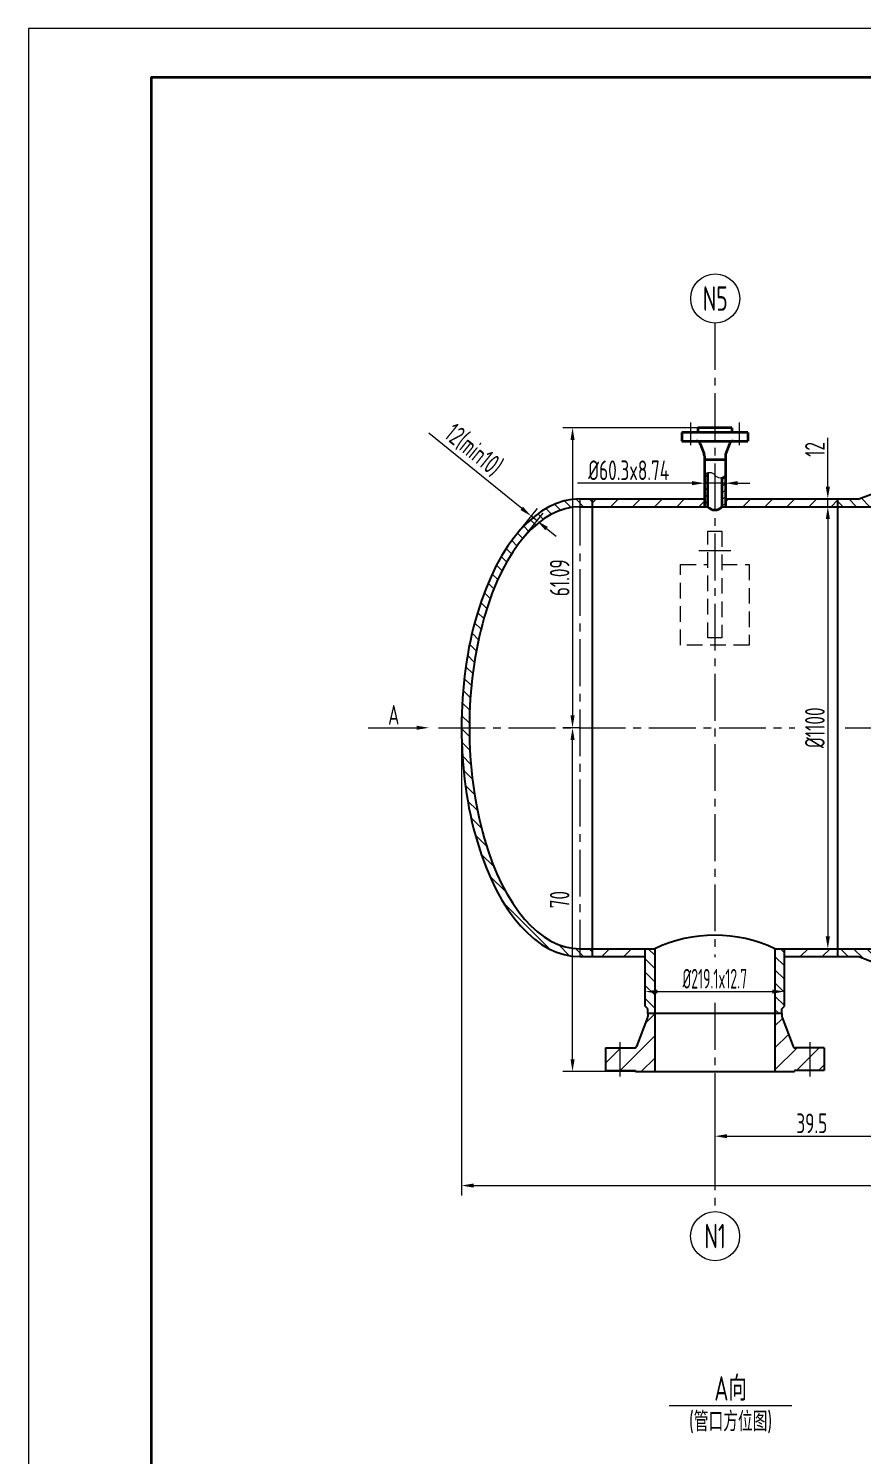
# Model space of a CAD drawing. Header units: millimetres. Extents: x 5765 to 6606, y -201 to 393.
# Drawn here: x 5765 to 5934.9, y 102.9 to 393.4 of the extents above; entities that cross this region are included whole.
import ezdxf
from ezdxf.enums import TextEntityAlignment as Align

# ---------------------------------------------------------------- set-up
doc = ezdxf.new("R2010")
doc.units = ezdxf.units.MM
doc.linetypes.add('CENTER2', pattern=[28.575, 19.05, -3.175, 3.175, -3.175])
doc.linetypes.add('DASHED2', pattern=[9.525, 6.35, -3.175])
for name, color, linetype, lineweight in [('1粗实线', 7, 'Continuous', 35), ('2细实线', 3, 'Continuous', 13), ('3中心线', 1, 'CENTER2', 13), ('4虚线', 4, 'DASHED2', 13), ('6剖面线', 6, 'Continuous', 13), ('7文本', 2, 'Continuous', 13), ('8标注', 3, 'Continuous', 13), ('9图表', 4, 'Continuous', 13)]:
    doc.layers.add(name, color=color, linetype=linetype, lineweight=lineweight)
doc.styles.add('lanpec', font='bpec_e.shx', dxfattribs={"width": 0.75, "bigfont": 'hztxt.shx'})
doc.styles.add('lanpec-dim', font='bpec_e.shx', dxfattribs={"width": 0.75})
doc.dimstyles.new('lanpec', dxfattribs={"dimtxt": 4, "dimasz": 2.5, "dimexe": 2, "dimexo": 0, "dimtad": 1, "dimdsep": 46, "dimtxsty": 'lanpec-dim', "dimcen": 2.5, "dimclrd": 256, "dimclre": 256, "dimclrt": 256, "dimazin": 0, "dimtfac": 1, "dimtmove": 0, "dimatfit": 3, "dimfxl": 1, "dimlwd": -1, "dimlwe": -1, "dimarcsym": 0})
doc.dimstyles.new('lanpec$0', dxfattribs={"dimscale": 10, "dimtxt": 4, "dimasz": 2.5, "dimexe": 2, "dimexo": 0, "dimtad": 1, "dimdec": 1, "dimdsep": 46, "dimtxsty": 'lanpec-dim', "dimcen": 0.09, "dimclrd": 256, "dimclre": 256, "dimclrt": 256, "dimadec": 1, "dimazin": 0, "dimtfac": 0.707, "dimtdec": 1, "dimtmove": 0, "dimatfit": 3, "dimfxl": 1, "dimarcsym": 0})
pattern_1 = [(135, (6011.9317, 1237.1623), (-1.3470384, -1.3470384), [])]
pattern_2 = [(45, (6011.9317, 1237.1623), (-2.245064, 2.245064), [])]

# ---------------------------------------------------------------- blocks, each defined once
blk = doc.blocks.new('A1')
at = {"layer": '1粗实线'}
blk.add_lwpolyline([(-816, 10), (-10, 10), (-10, 584), (-816, 584)], close=True, dxfattribs=at)
at = {"layer": '9图表'}
blk.add_lwpolyline([(-841, 0), (0, 0), (0, 594), (-841, 594)], close=True, dxfattribs=at)
blk = doc.blocks.new('*D60')
at = {"layer": '8标注', "transparency": 16777216}
for p, q in [((5927.81, 296.08), (5929.81, 296.08)), ((5927.81, 293.58), (5927.81, 208.58)), ((5927.81, 206.08), (5929.81, 206.08))]:
    blk.add_line(p, q, dxfattribs=at)
for points in [[(5927.39, 293.58), (5928.23, 293.58), (5927.81, 296.08)], [(5927.39, 208.58), (5928.23, 208.58), (5927.81, 206.08)]]:
    blk.add_solid(points, dxfattribs=at)
at = {"layer": 'Defpoints', "color": 0, "transparency": 16777216}
for p in [(5927.81, 296.08), (5927.81, 206.08), (5927.81, 206.08)]:
    blk.add_point(p, dxfattribs=at)
at = {"layer": '8标注', "transparency": 16777216, "insert": (5925.18, 251.08), "char_height": 4, "attachment_point": 5, "rotation": 90, "style": 'lanpec-dim'}
blk.add_mtext('%%C1100', dxfattribs=at)
blk = doc.blocks.new('*D61')
at = {"layer": '8标注', "transparency": 16777216}
for p, q in [((5927.81, 300.18), (5927.81, 310.1)), ((5931.24, 297.68), (5925.81, 297.68)), ((5927.81, 296.08), (5927.81, 297.68)), ((5931.24, 296.08), (5925.81, 296.08)), ((5927.81, 293.58), (5927.81, 291.08))]:
    blk.add_line(p, q, dxfattribs=at)
for points in [[(5927.39, 300.18), (5928.23, 300.18), (5927.81, 297.68)], [(5927.39, 293.58), (5928.23, 293.58), (5927.81, 296.08)]]:
    blk.add_solid(points, dxfattribs=at)
at = {"layer": 'Defpoints', "color": 0, "transparency": 16777216}
for p in [(5927.81, 297.68), (5931.24, 297.68), (5931.24, 296.08)]:
    blk.add_point(p, dxfattribs=at)
at = {"layer": '8标注', "transparency": 16777216, "insert": (5925.18, 307.75), "char_height": 4, "attachment_point": 5, "rotation": 90, "style": 'lanpec-dim'}
blk.add_mtext('12', dxfattribs=at)
blk = doc.blocks.new('*D62')
at = {"layer": '8标注', "transparency": 16777216}
for p, q in [((5865.48, 295.74), (5846.56, 311.07)), ((5864.34, 290.36), (5868.68, 295.72)), ((5865.52, 289.41), (5869.85, 294.76)), ((5868.59, 293.21), (5867.42, 294.16)), ((5870.54, 291.63), (5872.48, 290.06))]:
    blk.add_line(p, q, dxfattribs=at)
for points in [[(5865.74, 296.06), (5865.21, 295.41), (5867.42, 294.16)], [(5870.8, 291.96), (5870.27, 291.31), (5868.59, 293.21)]]:
    blk.add_solid(points, dxfattribs=at)
at = {"layer": 'Defpoints', "color": 0, "transparency": 16777216}
for p in [(5867.42, 294.16), (5864.34, 290.36), (5865.52, 289.41)]:
    blk.add_point(p, dxfattribs=at)
at = {"layer": '8标注', "transparency": 16777216, "insert": (5855.62, 307.58), "char_height": 4, "attachment_point": 5, "rotation": 320.9752, "style": 'lanpec-dim'}
blk.add_mtext('12(min10)', dxfattribs=at)
blk = doc.blocks.new('*D45')
at = {"layer": '8标注', "transparency": 16777216}
for p, q in [((5890.62, 197.36), (5890.62, 199.36)), ((5918.99, 195.97), (5918.99, 199.36)), ((5893.12, 197.36), (5916.49, 197.36))]:
    blk.add_line(p, q, dxfattribs=at)
for points in [[(5893.12, 197.77), (5893.12, 196.94), (5890.62, 197.36)], [(5916.49, 197.77), (5916.49, 196.94), (5918.99, 197.36)]]:
    blk.add_solid(points, dxfattribs=at)
at = {"layer": 'Defpoints', "color": 0, "transparency": 16777216}
for p in [(5890.62, 197.36), (5918.99, 197.36), (5918.99, 195.97)]:
    blk.add_point(p, dxfattribs=at)
at = {"layer": '8标注', "transparency": 16777216, "insert": (5904.8, 199.98), "char_height": 4, "attachment_point": 5, "style": 'lanpec-dim'}
blk.add_mtext('{\\W0.6;%%C219.1x12.7}', dxfattribs=at)
blk = doc.blocks.new('*D46')
at = {"layer": '8标注', "transparency": 16777216}
for p, q in [((5906.94, 300.87), (5906.94, 302.87)), ((5900.17, 300.87), (5876.86, 300.87)), ((5902.67, 301.93), (5902.67, 298.87)), ((5906.94, 300.87), (5902.67, 300.87)), ((5909.44, 300.87), (5911.94, 300.87))]:
    blk.add_line(p, q, dxfattribs=at)
for points in [[(5900.17, 301.29), (5900.17, 300.46), (5902.67, 300.87)], [(5909.44, 301.29), (5909.44, 300.46), (5906.94, 300.87)]]:
    blk.add_solid(points, dxfattribs=at)
at = {"layer": 'Defpoints', "color": 0, "transparency": 16777216}
for p in [(5902.67, 301.93), (5906.94, 300.87), (5906.94, 300.87)]:
    blk.add_point(p, dxfattribs=at)
at = {"layer": '8标注', "transparency": 16777216, "insert": (5887.26, 303.5), "char_height": 4, "attachment_point": 5, "style": 'lanpec-dim'}
blk.add_mtext('%%C60.3x8.74', dxfattribs=at)
blk = doc.blocks.new('管口号')
at = {"layer": '2细实线'}
blk.add_circle((0, 5), 5, dxfattribs=at)
at = {"layer": '7文本', "style": 'lanpec', "width": 0.75}
blk.add_attdef('N', text='', height=5, dxfattribs=at).set_placement((0, 5), align=Align.MIDDLE_CENTER)
blk = doc.blocks.new('*D64')
at = {"layer": '8标注', "transparency": 16777216}
for p, q in [((5944.3, 196.33), (5944.3, 165.92)), ((5904.8, 174), (5904.8, 165.92)), ((5907.3, 167.92), (5941.8, 167.92))]:
    blk.add_line(p, q, dxfattribs=at)
for points in [[(5907.3, 168.34), (5907.3, 167.5), (5904.8, 167.92)], [(5941.8, 168.34), (5941.8, 167.5), (5944.3, 167.92)]]:
    blk.add_solid(points, dxfattribs=at)
at = {"layer": 'Defpoints', "color": 0, "transparency": 16777216}
for p in [(5944.3, 196.33), (5904.8, 174), (5944.3, 167.92)]:
    blk.add_point(p, dxfattribs=at)
at = {"layer": '8标注', "transparency": 16777216, "insert": (5924.55, 170.54), "char_height": 4, "attachment_point": 5, "style": 'lanpec-dim'}
blk.add_mtext('39.5', dxfattribs=at)
blk = doc.blocks.new('*D65')
at = {"layer": '8标注', "transparency": 16777216}
for p, q in [((5853.2, 251.08), (5853.2, 155.87)), ((6358.29, 251.08), (6358.29, 155.87)), ((5855.7, 157.87), (6355.79, 157.87))]:
    blk.add_line(p, q, dxfattribs=at)
for points in [[(5855.7, 158.29), (5855.7, 157.45), (5853.2, 157.87)], [(6355.79, 158.29), (6355.79, 157.45), (6358.29, 157.87)]]:
    blk.add_solid(points, dxfattribs=at)
at = {"layer": 'Defpoints', "color": 0, "transparency": 16777216}
for p in [(5853.2, 251.08), (6358.29, 251.08), (6358.29, 157.87)]:
    blk.add_point(p, dxfattribs=at)
at = {"layer": '8标注', "transparency": 16777216, "insert": (6105.75, 160.49), "char_height": 4, "attachment_point": 5, "style": 'lanpec-dim'}
blk.add_mtext('505.09', dxfattribs=at)
blk = doc.blocks.new('*D52')
at = {"layer": '8标注', "transparency": 16777216}
for p, q in [((5877.3, 251.08), (5873.82, 251.08)), ((5875.82, 183.58), (5875.82, 248.58)), ((5888.61, 181.08), (5873.82, 181.08))]:
    blk.add_line(p, q, dxfattribs=at)
for points in [[(5875.4, 248.58), (5876.24, 248.58), (5875.82, 251.08)], [(5875.4, 183.58), (5876.24, 183.58), (5875.82, 181.08)]]:
    blk.add_solid(points, dxfattribs=at)
at = {"layer": 'Defpoints', "color": 0, "transparency": 16777216}
for p in [(5875.82, 251.08), (5877.3, 251.08), (5888.61, 181.08)]:
    blk.add_point(p, dxfattribs=at)
at = {"layer": '8标注', "transparency": 16777216, "insert": (5873.2, 216.08), "char_height": 4, "attachment_point": 5, "rotation": 90, "style": 'lanpec-dim'}
blk.add_mtext('70', dxfattribs=at)
blk = doc.blocks.new('*D53')
at = {"layer": '8标注', "transparency": 16777216}
for p, q in [((5901.37, 312.17), (5873.82, 312.17)), ((5875.82, 309.67), (5875.82, 253.58)), ((5877.3, 251.08), (5873.82, 251.08))]:
    blk.add_line(p, q, dxfattribs=at)
for points in [[(5875.4, 309.67), (5876.24, 309.67), (5875.82, 312.17)], [(5875.4, 253.58), (5876.24, 253.58), (5875.82, 251.08)]]:
    blk.add_solid(points, dxfattribs=at)
at = {"layer": 'Defpoints', "color": 0, "transparency": 16777216}
for p in [(5901.37, 312.17), (5875.82, 251.08), (5877.3, 251.08)]:
    blk.add_point(p, dxfattribs=at)
at = {"layer": '8标注', "transparency": 16777216, "insert": (5873.2, 281.62), "char_height": 4, "attachment_point": 5, "rotation": 90, "style": 'lanpec-dim'}
blk.add_mtext('61.09', dxfattribs=at)
blk = doc.blocks.new('*U66')
at = {"layer": '2细实线'}
blk.add_line((-12.5, 0), (12.5, 0), dxfattribs=at)
at = {"layer": '7文本', "style": 'lanpec', "width": 0.75}
for tag, height, p in [('节点图名称', 5, (0, 3.5)), ('比例', 4, (0, -3.25))]:
    blk.add_attdef(tag, text='', height=height, dxfattribs=at).set_placement(p, align=Align.MIDDLE_CENTER)

msp = doc.modelspace()

# ---------------------------------------------------------------- hatches: boundary and pattern name
at = {"layer": '6剖面线'}
h = msp.add_hatch(dxfattribs=at)
h.set_pattern_fill('ANSI31', color=256, scale=0.6, angle=90, style=0)
h.set_pattern_definition([(135, (-65366.0116, -31479.6335), (-1.34703842, -1.34703842), [])])
h.paths.add_polyline_path([(5944.303, 303.079), (5944.303, 305.829), (5938.303, 305.829), (5938.303, 303.079)])
h.paths.add_polyline_path([(5938.303, 303.079), (5938.303, 299.279), (5934.103, 297.679), (5929.803, 297.679), (5929.803, 296.079), (5944.303, 296.079), (5944.303, 300.479), (5945.303, 300.479), (5945.303, 300.829), (5944.303, 301.829), (5944.303, 303.079)])
h = msp.add_hatch(dxfattribs=at)
h.set_pattern_fill('ANSI31', color=256, scale=0.3, style=0)
h.set_pattern_definition([(45, (4366.51915, 1236.3113), (-0.6735192, 0.6735192), [])])
h.paths.add_polyline_path([(5903.387, 303.019, 0.1674325), (5902.667, 302.531), (5902.667, 296.079), (5903.387, 296.079)])
h.paths.add_polyline_path([(5906.939, 302.531, -0.1674325), (5906.219, 302.043), (5906.219, 296.079), (5906.939, 296.079)])
h = msp.add_hatch(dxfattribs=at)
h.set_pattern_fill('ANSI31', color=256, scale=0.6, angle=90, style=0)
h.set_pattern_definition(pattern_1)
edge = h.paths.add_edge_path()
edge.add_ellipse((5877.303, 251.079), major_axis=(0, 45), ratio=0.5, start_angle=0, end_angle=90, ccw=False)
edge.add_line((5877.303, 296.079), (5877.303, 297.679))
edge.add_ellipse((5877.303, 251.079), major_axis=(0, 46.6), ratio=0.5171674, start_angle=0, end_angle=90)
edge.add_line((5853.203, 251.079), (5854.803, 251.079))
h.paths.add_polyline_path([(5879.803, 296.079), (5879.803, 297.679), (5877.303, 297.679), (5877.303, 296.079)])
edge = h.paths.add_edge_path()
edge.add_ellipse((5877.303, 251.079), major_axis=(0, 45), ratio=0.5, start_angle=90, end_angle=180, ccw=False)
edge.add_line((5854.803, 251.079), (5853.203, 251.079))
edge.add_ellipse((5877.303, 251.079), major_axis=(0, 46.6), ratio=0.5171674, start_angle=90, end_angle=180)
edge.add_line((5877.303, 204.479), (5877.303, 206.079))
h.paths.add_polyline_path([(5877.303, 206.079), (5877.303, 204.479), (5879.803, 204.479), (5879.803, 206.079)])
h = msp.add_hatch(dxfattribs=at)
h.set_pattern_fill('ANSI31', color=256, style=0)
h.set_pattern_definition(pattern_2)
h.paths.add_polyline_path([(5879.803, 297.679), (5879.803, 296.079), (5902.667, 296.079), (5902.667, 297.679)])
h.paths.add_polyline_path([(5929.803, 296.079), (5929.803, 297.679), (5906.939, 297.679), (5906.939, 296.079)])
h = msp.add_hatch(dxfattribs=at)
h.set_pattern_fill('ANSI31', color=256, style=0)
h.set_pattern_definition(pattern_2)
h.paths.add_polyline_path([(5890.619, 204.479), (5890.619, 206.079), (5879.803, 206.079), (5879.803, 204.479)])
h.paths.add_polyline_path([(5918.987, 206.079), (5918.987, 204.479), (5929.803, 204.479), (5929.803, 206.079)])
h = msp.add_hatch(dxfattribs=at)
h.set_pattern_fill('ANSI31', color=256, scale=0.6, angle=90, style=0)
h.set_pattern_definition([(135, (6701.5307, -1590.2467), (-1.3470384, -1.3470384), [])])
h.paths.add_polyline_path([(5890.619, 194.374), (5891.153, 193.84), (5891.153, 192.879), (5892.553, 192.879), (5892.553, 206.079), (5890.619, 206.079)])
h.paths.add_polyline_path([(5918.987, 206.079), (5917.053, 206.079), (5917.053, 192.879), (5918.453, 192.879), (5918.453, 193.84), (5918.987, 194.374)])
h = msp.add_hatch(dxfattribs=at)
h.set_pattern_fill('ANSI31', color=256, scale=0.6, angle=90, style=0)
h.set_pattern_definition(pattern_1)
h.paths.add_polyline_path([(5929.803, 206.079), (5929.803, 204.479), (5934.103, 204.479), (5938.303, 202.879), (5938.303, 199.079), (5944.303, 199.079), (5944.303, 200.329), (5945.303, 201.329), (5945.303, 201.679), (5944.303, 201.679), (5944.303, 206.079)])
h.paths.add_polyline_path([(5938.303, 199.079), (5938.303, 196.329), (5944.303, 196.329), (5944.303, 199.079)])
h = msp.add_hatch(dxfattribs=at)
h.set_pattern_fill('ANSI31', color=256, style=0)
h.set_pattern_definition(pattern_2)
h.paths.add_polyline_path([(5924.173, 185.889), (5922.673, 185.889), (5922.673, 181.279), (5924.173, 181.279)])
h.paths.add_polyline_path([(5925.673, 185.889), (5924.173, 185.889), (5924.173, 181.279), (5925.673, 181.279)])
h.paths.add_polyline_path([(5922.673, 181.279), (5920.993, 181.279), (5920.993, 181.079), (5917.053, 181.079), (5917.053, 192.879), (5918.453, 192.879), (5918.453, 192.271, 0.09138), (5918.486, 192.093), (5920.73, 186.211, 0.3110597), (5921.197, 185.889), (5922.673, 185.889)])
h.paths.add_polyline_path([(5927.053, 181.279), (5925.673, 181.279), (5925.673, 185.889), (5927.053, 185.889)])
h.paths.add_polyline_path([(5892.553, 181.079), (5888.613, 181.079), (5888.613, 181.279), (5885.433, 181.279), (5885.433, 185.889), (5888.408, 185.889, 0.3110597), (5888.876, 186.211), (5891.12, 192.093, 0.09138), (5891.153, 192.271), (5891.153, 192.879), (5892.553, 192.879)])
h.paths.add_polyline_path([(5885.433, 181.279), (5882.553, 181.279), (5882.553, 185.889), (5885.433, 185.889)])

# ---------------------------------------------------------------- linework, layer by layer
for p, q in [((5934.103, 297.679), (5938.303, 299.279)), ((5877.303, 297.679), (5879.803, 297.679)), ((5879.803, 297.679), (5879.803, 251.079)), ((5879.803, 297.679), (5902.667, 297.679)), ((5906.939, 297.679), (5929.803, 297.679)), ((5929.803, 297.679), (5929.803, 251.079)), ((5929.803, 297.679), (5934.103, 297.679)), ((5877.303, 296.079), (5879.803, 296.079)), ((5879.803, 296.079), (5903.387, 296.079)), ((5906.219, 296.079), (5929.803, 296.079)), ((5929.803, 296.079), (5944.303, 296.079)), ((5879.803, 251.079), (5879.803, 204.479)), ((5929.803, 251.079), (5929.803, 204.479)), ((5877.303, 206.079), (5879.803, 206.079)), ((5877.303, 204.479), (5879.803, 204.479)), ((5879.803, 206.079), (5892.553, 206.079)), ((5879.803, 204.479), (5890.619, 204.479)), ((5890.619, 194.374), (5890.619, 206.079)), ((5892.553, 206.079), (5892.553, 181.079)), ((5917.053, 206.079), (5929.803, 206.079)), ((5917.053, 206.079), (5917.053, 181.079)), ((5918.987, 194.374), (5918.987, 206.079)), ((5918.987, 204.479), (5929.803, 204.479)), ((5929.803, 206.079), (5944.303, 206.079)), ((5929.803, 204.479), (5934.103, 204.479)), ((5934.103, 204.479), (5938.303, 202.879)), ((5891.12, 192.093), (5888.876, 186.211)), ((5891.153, 193.84), (5890.619, 194.374)), ((5891.153, 192.879), (5891.153, 193.84)), ((5918.453, 192.879), (5891.153, 192.879)), ((5891.153, 192.879), (5891.153, 192.271)), ((5918.453, 193.84), (5918.987, 194.374)), ((5918.453, 192.879), (5918.453, 193.84)), ((5918.453, 192.879), (5918.453, 192.271)), ((5918.486, 192.093), (5920.73, 186.211)), ((5882.553, 185.889), (5882.553, 181.279)), ((5882.553, 185.889), (5888.408, 185.889)), ((5927.053, 185.889), (5921.197, 185.889)), ((5927.053, 185.889), (5927.053, 181.279)), ((5882.553, 181.279), (5888.613, 181.279)), ((5888.613, 181.279), (5888.613, 181.079)), ((5888.613, 181.079), (5920.993, 181.079)), ((5927.053, 181.279), (5920.993, 181.279)), ((5920.993, 181.279), (5920.993, 181.079))]:
    msp.add_line(p, q)
for centre, radius, start, end in [((5904.803, 180.378), 28.471, 64.51564, 115.48436), ((5890.653, 192.271), 0.5, 339.11524, 0), ((5918.953, 192.271), 0.5, 180, 200.88476), ((5888.408, 186.389), 0.5, 270, 339.11524), ((5921.197, 186.389), 0.5, 200.88476, 270)]:
    msp.add_arc(centre, radius, start, end)
for major_axis, ratio in [((0, 46.6), 0.5171674), ((0, 45), 0.5)]:
    msp.add_ellipse((5877.303, 251.079), major_axis=major_axis, ratio=ratio, start_param=0, end_param=3.1415927)
at = {"layer": '1粗实线', "ltscale": 0.5}
for p, q in [((5911.523, 311.225), (5898.083, 311.225)), ((5898.083, 311.225), (5898.083, 309.433)), ((5908.235, 312.165), (5901.371, 312.165)), ((5901.371, 312.165), (5901.371, 311.225)), ((5908.235, 312.165), (5908.235, 311.225)), ((5911.523, 311.225), (5911.523, 309.433)), ((5898.083, 309.433), (5911.523, 309.433)), ((5901.834, 308.911), (5902.617, 306.792)), ((5907.771, 308.911), (5906.988, 306.792)), ((5902.667, 306.514), (5902.667, 305.665)), ((5902.667, 305.665), (5906.939, 305.665)), ((5902.667, 305.665), (5902.667, 296.079)), ((5906.939, 306.514), (5906.939, 305.665)), ((5906.939, 305.665), (5906.939, 296.079)), ((5903.387, 296.079), (5903.387, 303.019)), ((5906.219, 302.043), (5906.219, 296.079))]:
    msp.add_line(p, q, dxfattribs=at)
for centre, radius, start, end in [((5901.084, 308.633), 0.8, 20.28013, 90), ((5908.522, 308.633), 0.8, 90, 159.71987), ((5901.867, 306.514), 0.8, 0, 20.28013), ((5907.739, 306.514), 0.8, 159.71987, 180), ((5904.803, 297.282), 1.858, 220.35736, 319.64264)]:
    msp.add_arc(centre, radius, start, end, dxfattribs=at)
at = {"layer": '2细实线'}
msp.add_lwpolyline([(5902.667, 302.531, -0.5), (5904.803, 302.531, 0.5), (5906.939, 302.531, 0.5)], format="xyb", dxfattribs=at)
at = {"layer": '3中心线', "ltscale": 0.5}
for p, q in [((5904.803, 333.468), (5904.803, 204.394)), ((5899.851, 313.244), (5899.851, 308.633)), ((5909.755, 313.244), (5909.755, 308.633)), ((5877.303, 297.679), (5877.303, 204.479)), ((5908.034, 287.084), (5901.572, 287.084)), ((5848.513, 251.079), (5921.106, 251.079)), ((5931.31, 251.079), (6158.531, 251.079)), ((5904.803, 195.055), (5904.803, 152.57)), ((5885.433, 187.079), (5885.433, 180.089)), ((5924.173, 187.079), (5924.173, 180.089))]:
    msp.add_line(p, q, dxfattribs=at)
at = {"layer": '4虚线', "ltscale": 0.5}
for p, q in [((5903.403, 291.084), (5906.203, 291.084)), ((5903.403, 269.362), (5903.403, 291.084)), ((5906.203, 291.084), (5906.203, 269.362)), ((5897.803, 284.287), (5903.403, 284.287)), ((5897.803, 267.897), (5897.803, 284.287)), ((5906.203, 284.287), (5911.803, 284.287)), ((5911.803, 284.287), (5911.803, 267.897)), ((5911.803, 267.897), (5897.803, 267.897)), ((5906.203, 269.362), (5903.403, 269.362))]:
    msp.add_line(p, q, dxfattribs=at)
at = {"layer": '8标注'}
msp.add_line((5834.17, 251.079), (5844.087, 251.079), dxfattribs=at)
msp.add_solid([(5844.087, 251.496), (5844.087, 250.663), (5846.587, 251.079)], dxfattribs=at)

# ---------------------------------------------------------------- block references
msp.add_blockref('*U66', (5908.011, 113.073)).add_auto_attribs({'节点图名称': 'A向', '比例': '(管口方位图)'})
at = {"layer": '2细实线'}
msp.add_blockref('A1', (6606.028, -200.559), dxfattribs=at)
at = {"layer": '8标注'}
for p, values in [((5904.886, 333.468), {'N': 'N5'}), ((5904.854, 142.57), {'N': 'N1'})]:
    msp.add_blockref('管口号', p, dxfattribs=at).add_auto_attribs(values)

# ---------------------------------------------------------------- texts
at = {"layer": '8标注', "insert": (5839.404, 253.704), "char_height": 4, "attachment_point": 5, "style": 'lanpec-dim'}
msp.add_mtext('A', dxfattribs=at)

# ---------------------------------------------------------------- dimensions: what is measured, and where the dimension line sits
at = {"layer": '8标注'}
for base, p1, p2, angle, text, picture, middle, dimtype in [((5867.418, 294.162), (5865.516, 289.41), (5864.339, 290.363), 140.97518, '12(min10)', '*D62', (5853.736, 305.251), 161), ((5927.808, 297.679), (5931.238, 296.079), (5931.238, 297.679), 90, '12', '*D61', (5927.808, 307.749), 160)]:
    dim = msp.add_linear_dim(base=base, p1=p1, p2=p2, angle=angle, text=text, dimstyle='lanpec', dxfattribs=at)
    dim.commit()
    dim.dimension.update_dxf_attribs({"geometry": picture, "text_midpoint": middle, "dimtype": dimtype})
for p1, angle, picture, middle in [((5901.371, 312.165), 270, '*D53', (5873.195, 281.622)), ((5888.613, 181.079), 90, '*D52', (5873.195, 216.079))]:
    dim = msp.add_linear_dim(base=(5875.82, 251.079), p1=p1, p2=(5877.303, 251.079), angle=angle, dimstyle='lanpec$0', override={"dimscale": 1, "dimdec": 2, "dimcen": 2.5, "dimadec": 2, "dimtfac": 1, "dimtdec": 2, "dimlwd": 65535, "dimlwe": 65535}, dxfattribs=at)
    dim.commit()
    dim.dimension.update_dxf_attribs({"geometry": picture, "text_midpoint": middle})
dim = msp.add_linear_dim(base=(5906.939, 300.872), p1=(5902.667, 301.93), p2=(5906.939, 300.872), text='%%C60.3x8.74', dimstyle='lanpec', dxfattribs=at)
dim.commit()
dim.dimension.update_dxf_attribs({"geometry": '*D46', "text_midpoint": (5887.264, 300.872), "dimtype": 160})
dim = msp.add_linear_dim(base=(5927.808, 206.079), p1=(5927.808, 296.079), p2=(5927.808, 206.079), angle=90, text='%%C1100', dimstyle='lanpec', dxfattribs=at)
dim.commit()
dim.dimension.update_dxf_attribs({"geometry": '*D60', "text_midpoint": (5925.183, 251.079)})
for base, p1, p2, picture, middle in [((6358.294, 157.868), (5853.203, 251.079), (6358.294, 251.079), '*D65', (6105.748, 160.493)), ((5944.303, 167.918), (5904.803, 173.998), (5944.303, 196.329), '*D64', (5924.553, 170.543))]:
    dim = msp.add_linear_dim(base=base, p1=p1, p2=p2, dimstyle='lanpec$0', override={"dimscale": 1, "dimdec": 2, "dimcen": 2.5, "dimadec": 2, "dimtfac": 1, "dimtdec": 2, "dimlwd": 65535, "dimlwe": 65535}, dxfattribs=at)
    dim.commit()
    dim.dimension.update_dxf_attribs({"geometry": picture, "text_midpoint": middle})
dim = msp.add_linear_dim(base=(5918.987, 197.357), p1=(5890.619, 197.357), p2=(5918.987, 195.966), text='{\\W0.6;%%C219.1x12.7}', dimstyle='lanpec', dxfattribs=at)
dim.commit()
dim.dimension.update_dxf_attribs({"geometry": '*D45', "text_midpoint": (5904.803, 199.982)})

doc.saveas('drawing.dxf')
